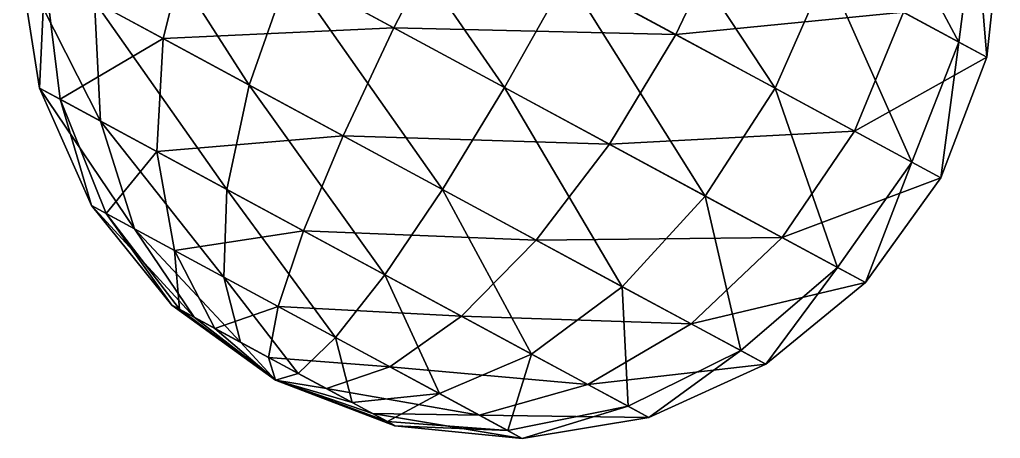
# Model space of a CAD drawing. Header units: metres. Extents: x -386 to 289, y -317 to 299.
# Drawn here: x -385.6 to -326, y -77.5 to -52.1 of the extents above; entities that cross this region are included whole.
import ezdxf

# ---------------------------------------------------------------- set-up
doc = ezdxf.new("R2010")
doc.units = ezdxf.units.M

msp = doc.modelspace()

# ---------------------------------------------------------------- linework, layer by layer
for points in [[(-365.85367, -42.1011, -467.43362), (-369.19754, -49.11959, -468.37854), (-356.1073, -56.18271, -466.44012), (-356.1072, -56.18261, -466.44003)], [(-365.85367, -42.1011, -467.43362), (-356.1073, -56.18271, -466.44012), (-352.30164, -49.413383, -465.42682), (-352.30154, -49.413284, -465.42673)], [(-334.7163, -41.85769, -474.5738), (-336.5437, -49.093163, -472.19852), (-328.5212, -53.421875, -484.11075), (-328.52112, -53.421776, -484.11066)], [(-334.7163, -41.85769, -474.5738), (-328.5212, -53.421875, -484.11075), (-327.52353, -45.738705, -485.25403), (-327.52344, -45.738605, -485.25394)], [(-348.7332, -42.51608, -466.44012), (-352.30164, -49.413383, -465.42682), (-339.6822, -56.222477, -471.38834), (-339.6821, -56.222378, -471.38824)], [(-348.7332, -42.51608, -466.44012), (-339.6822, -56.222477, -471.38834), (-336.5437, -49.093163, -472.19852), (-336.5436, -49.093063, -472.19843)], [(-379.6811, -43.462982, -477.4944), (-381.02646, -50.95854, -479.32196), (-371.62717, -56.030117, -471.14893), (-371.62708, -56.030018, -471.14883)], [(-379.6811, -43.462982, -477.4944), (-371.62717, -56.030117, -471.14893), (-369.19754, -49.11959, -468.37854), (-369.19745, -49.11949, -468.37845)], [(-359.26245, -45.65754, -524.9032), (-362.8309, -52.554844, -523.8899), (-375.0204, -45.977764, -518.13153), (-375.0203, -45.977665, -518.1314)], [(-345.71042, -52.969822, -522.8964), (-362.8309, -52.554844, -523.8899), (-359.26245, -45.65754, -524.9032), (-359.26236, -45.65744, -524.9031)], [(-342.36655, -45.951336, -521.9515), (-345.71042, -52.969822, -522.8964), (-359.26245, -45.65754, -524.9032), (-359.26236, -45.65744, -524.9031)], [(-327.52353, -45.738705, -485.25403), (-328.5212, -53.421875, -484.11075), (-326.81528, -54.34235, -498.985), (-326.8152, -54.34225, -498.9849)], [(-327.52353, -45.738705, -485.25403), (-326.81528, -54.34235, -498.985), (-325.99402, -46.56398, -498.5899), (-325.99393, -46.56388, -498.5898)], [(-375.0204, -45.977764, -518.13153), (-376.84778, -53.213234, -515.7562), (-384.04056, -49.332214, -505.076), (-384.04047, -49.332115, -505.0759)], [(-362.8309, -52.554844, -523.8899), (-376.84778, -53.213234, -515.7562), (-375.0204, -45.977764, -518.13153), (-375.0203, -45.977665, -518.1314)], [(-375.0204, -45.977764, -518.13153), (-375.0204, -45.977764, -518.13153), (-362.8309, -52.554844, -523.8899), (-362.8308, -52.554745, -523.8898)], [(-331.883, -51.60794, -512.83563), (-345.71042, -52.969822, -522.8964), (-342.36655, -45.951336, -521.9515), (-342.36646, -45.951237, -521.95135)], [(-325.99402, -46.56398, -498.5899), (-326.81528, -54.34235, -498.985), (-331.883, -51.60794, -512.83563), (-331.8829, -51.60784, -512.8355)], [(-384.04056, -49.332214, -505.076), (-384.3613, -56.2191, -492.3686), (-385.57007, -48.50694, -491.7401), (-385.56998, -48.50684, -491.74002)], [(-385.57007, -48.50694, -491.7401), (-384.3613, -56.2191, -492.3686), (-380.65146, -58.220825, -482.22922), (-380.65137, -58.220726, -482.22913)], [(-385.57007, -48.50694, -491.7401), (-380.65146, -58.220825, -482.22922), (-381.02646, -50.95854, -479.32196), (-381.02637, -50.958443, -479.32187)], [(-384.04056, -49.332214, -505.076), (-383.1125, -56.892937, -503.2573), (-384.3613, -56.2191, -492.3686), (-384.3612, -56.219, -492.3685)], [(-376.84778, -53.213234, -515.7562), (-383.1125, -56.892937, -503.2573), (-384.04056, -49.332214, -505.076), (-384.04047, -49.332115, -505.0759)], [(-369.19754, -49.11959, -468.37854), (-371.62717, -56.030117, -471.14893), (-359.89078, -62.362736, -469.41098), (-359.8907, -62.362637, -469.4109)], [(-369.19754, -49.11959, -468.37854), (-359.89078, -62.362736, -469.41098), (-356.1073, -56.18271, -466.44012), (-356.1072, -56.18261, -466.44003)], [(-352.30164, -49.413383, -465.42682), (-356.1073, -56.18271, -466.44012), (-343.91782, -62.75979, -472.19852), (-343.91772, -62.75969, -472.19843)], [(-352.30164, -49.413383, -465.42682), (-343.91782, -62.75979, -472.19852), (-339.6822, -56.222477, -471.38834), (-339.6821, -56.222378, -471.38824)], [(-336.5437, -49.093163, -472.19852), (-339.6822, -56.222477, -471.38834), (-331.37668, -60.70389, -483.7208), (-331.3766, -60.703793, -483.7207)], [(-336.5437, -49.093163, -472.19852), (-331.37668, -60.70389, -483.7208), (-328.5212, -53.421875, -484.11075), (-328.52112, -53.421776, -484.11066)], [(-381.02646, -50.95854, -479.32196), (-380.65146, -58.220825, -482.22922), (-372.977, -62.361748, -475.55597), (-372.9769, -62.36165, -475.55588)], [(-381.02646, -50.95854, -479.32196), (-372.977, -62.361748, -475.55597), (-371.62717, -56.030117, -471.14893), (-371.62708, -56.030018, -471.14883)], [(-331.883, -51.60794, -512.83563), (-334.85706, -58.82597, -513.459), (-345.71042, -52.969822, -522.8964), (-345.71033, -52.969723, -522.8963)], [(-326.81528, -54.34235, -498.985), (-334.85706, -58.82597, -513.459), (-331.883, -51.60794, -512.83563), (-331.8829, -51.60784, -512.8355)], [(-362.8309, -52.554844, -523.8899), (-365.919, -59.110085, -520.91907), (-376.84778, -53.213234, -515.7562), (-376.8477, -53.213135, -515.7561)], [(-349.74066, -59.617966, -521.9515), (-365.919, -59.110085, -520.91907), (-362.8309, -52.554844, -523.8899), (-362.8308, -52.554745, -523.8898)], [(-345.71042, -52.969822, -522.8964), (-349.74066, -59.617966, -521.9515), (-362.8309, -52.554844, -523.8899), (-362.8308, -52.554745, -523.8898)], [(-334.85706, -58.82597, -513.459), (-349.74066, -59.617966, -521.9515), (-345.71042, -52.969822, -522.8964), (-345.71033, -52.969723, -522.8963)], [(-376.84778, -53.213234, -515.7562), (-377.2396, -60.061775, -511.97766), (-383.1125, -56.892937, -503.2573), (-383.1124, -56.892838, -503.2572)], [(-365.919, -59.110085, -520.91907), (-377.2396, -60.061775, -511.97766), (-376.84778, -53.213234, -515.7562), (-376.8477, -53.213135, -515.7561)], [(-376.84778, -53.213234, -515.7562), (-376.84778, -53.213234, -515.7562), (-365.919, -59.110085, -520.91907), (-365.9189, -59.109985, -520.91895)], [(-328.5212, -53.421875, -484.11075), (-331.37668, -60.70389, -483.7208), (-329.61057, -61.656837, -499.11972), (-329.61047, -61.65674, -499.11963)], [(-328.5212, -53.421875, -484.11075), (-329.61057, -61.656837, -499.11972), (-326.81528, -54.34235, -498.985), (-326.8152, -54.34225, -498.9849)], [(-326.81528, -54.34235, -498.985), (-329.61057, -61.656837, -499.11972), (-334.85706, -58.82597, -513.459), (-334.85696, -58.82587, -513.45886)], [(-383.1125, -56.892937, -503.2573), (-381.20493, -63.339485, -493.18765), (-384.3613, -56.2191, -492.3686), (-384.3612, -56.219, -492.3685)], [(-384.3613, -56.2191, -492.3686), (-381.20493, -63.339485, -493.18765), (-378.58167, -64.75492, -486.018), (-378.58157, -64.75482, -486.0179)], [(-384.3613, -56.2191, -492.3686), (-378.58167, -64.75492, -486.018), (-380.65146, -58.220825, -482.22922), (-380.65137, -58.220726, -482.22913)], [(-371.62717, -56.030117, -471.14893), (-372.977, -62.361748, -475.55597), (-363.39426, -67.53231, -474.13693), (-363.39417, -67.53221, -474.13684)], [(-371.62717, -56.030117, -471.14893), (-363.39426, -67.53231, -474.13693), (-359.89078, -62.362736, -469.41098), (-359.8907, -62.362637, -469.4109)], [(-356.1073, -56.18271, -466.44012), (-359.89078, -62.362736, -469.41098), (-348.962, -68.25958, -474.5738), (-348.9619, -68.25948, -474.5737)], [(-356.1073, -56.18271, -466.44012), (-348.962, -68.25958, -474.5738), (-343.91782, -62.75979, -472.19852), (-343.91772, -62.75969, -472.19843)], [(-339.6822, -56.222477, -471.38834), (-343.91782, -62.75979, -472.19852), (-335.89532, -67.0885, -484.11075), (-335.89523, -67.0884, -484.11066)], [(-339.6822, -56.222477, -471.38834), (-335.89532, -67.0885, -484.11075), (-331.37668, -60.70389, -483.7208), (-331.3766, -60.703793, -483.7207)], [(-377.2396, -60.061775, -511.97766), (-380.32187, -63.81596, -500.88712), (-383.1125, -56.892937, -503.2573), (-383.1124, -56.892838, -503.2572)], [(-383.1125, -56.892937, -503.2573), (-380.32187, -63.81596, -500.88712), (-381.20493, -63.339485, -493.18765), (-381.20483, -63.339386, -493.18756)], [(-380.65146, -58.220825, -482.22922), (-378.58167, -64.75492, -486.018), (-373.155, -67.683, -481.29932), (-373.1549, -67.6829, -481.29922)], [(-380.65146, -58.220825, -482.22922), (-373.155, -67.683, -481.29932), (-372.977, -62.361748, -475.55597), (-372.9769, -62.36165, -475.55588)], [(-334.85706, -58.82597, -513.459), (-339.25714, -65.27457, -512.83563), (-349.74066, -59.617966, -521.9515), (-349.74057, -59.617867, -521.95135)], [(-329.61057, -61.656837, -499.11972), (-339.25714, -65.27457, -512.83563), (-334.85706, -58.82597, -513.459), (-334.85696, -58.82587, -513.45886)], [(-365.919, -59.110085, -520.91907), (-368.31628, -64.87653, -516.1931), (-377.2396, -60.061775, -511.97766), (-377.2395, -60.061676, -511.97757)], [(-354.1826, -65.4427, -519.1811), (-368.31628, -64.87653, -516.1931), (-365.919, -59.110085, -520.91907), (-365.9189, -59.109985, -520.91895)], [(-349.74066, -59.617966, -521.9515), (-354.1826, -65.4427, -519.1811), (-365.919, -59.110085, -520.91907), (-365.9189, -59.109985, -520.91895)], [(-377.2396, -60.061775, -511.97766), (-376.1691, -66.05667, -507.05334), (-380.32187, -63.81596, -500.88712), (-380.32178, -63.81586, -500.88702)], [(-368.31628, -64.87653, -516.1931), (-376.1691, -66.05667, -507.05334), (-377.2396, -60.061775, -511.97766), (-377.2395, -60.061676, -511.97757)], [(-377.2396, -60.061775, -511.97766), (-377.2396, -60.061775, -511.97766), (-368.31628, -64.87653, -516.1931), (-368.3162, -64.876434, -516.193)], [(-339.25714, -65.27457, -512.83563), (-354.1826, -65.4427, -519.1811), (-349.74066, -59.617966, -521.9515), (-349.74057, -59.617867, -521.95135)], [(-331.37668, -60.70389, -483.7208), (-335.89532, -67.0885, -484.11075), (-334.1894, -68.00897, -498.985), (-334.1893, -68.00887, -498.9849)], [(-331.37668, -60.70389, -483.7208), (-334.1894, -68.00897, -498.985), (-329.61057, -61.656837, -499.11972), (-329.61047, -61.65674, -499.11963)], [(-329.61057, -61.656837, -499.11972), (-334.1894, -68.00897, -498.985), (-339.25714, -65.27457, -512.83563), (-339.25705, -65.27447, -512.8355)], [(-372.977, -62.361748, -475.55597), (-373.155, -67.683, -481.29932), (-366.37897, -71.339134, -480.2959), (-366.37888, -71.339035, -480.2958)], [(-372.977, -62.361748, -475.55597), (-366.37897, -71.339134, -480.2959), (-363.39426, -67.53231, -474.13693), (-363.39417, -67.53221, -474.13684)], [(-359.89078, -62.362736, -469.41098), (-363.39426, -67.53231, -474.13693), (-354.47095, -72.34707, -478.35236), (-354.47086, -72.34697, -478.35226)], [(-359.89078, -62.362736, -469.41098), (-354.47095, -72.34707, -478.35236), (-348.962, -68.25958, -474.5738), (-348.9619, -68.25948, -474.5737)], [(-343.91782, -62.75979, -472.19852), (-348.962, -68.25958, -474.5738), (-341.76923, -72.1406, -485.25403), (-341.76913, -72.1405, -485.25394)], [(-343.91782, -62.75979, -472.19852), (-341.76923, -72.1406, -485.25403), (-335.89532, -67.0885, -484.11075), (-335.89523, -67.0884, -484.11066)], [(-380.32187, -63.81596, -500.88712), (-376.316, -69.38286, -494.14145), (-381.20493, -63.339485, -493.18765), (-381.20483, -63.339386, -493.18756)], [(-381.20493, -63.339485, -493.18765), (-376.316, -69.38286, -494.14145), (-374.9581, -70.11554, -490.43018), (-374.958, -70.11544, -490.43008)], [(-381.20493, -63.339485, -493.18765), (-374.9581, -70.11554, -490.43018), (-378.58167, -64.75492, -486.018), (-378.58157, -64.75482, -486.0179)], [(-376.1691, -66.05667, -507.05334), (-375.85892, -69.62949, -498.12698), (-380.32187, -63.81596, -500.88712), (-380.32178, -63.81586, -500.88702)], [(-380.32187, -63.81596, -500.88712), (-375.85892, -69.62949, -498.12698), (-376.316, -69.38286, -494.14145), (-376.31592, -69.38276, -494.14136)], [(-378.58167, -64.75492, -486.018), (-374.9581, -70.11554, -490.43018), (-372.14905, -71.63122, -487.9876), (-372.14896, -71.63112, -487.98752)], [(-378.58167, -64.75492, -486.018), (-372.14905, -71.63122, -487.9876), (-373.155, -67.683, -481.29932), (-373.1549, -67.6829, -481.29922)], [(-368.31628, -64.87653, -516.1931), (-369.85938, -69.46121, -510.03412), (-376.1691, -66.05667, -507.05334), (-376.169, -66.05657, -507.05325)], [(-358.73355, -70.0471, -514.77405), (-369.85938, -69.46121, -510.03412), (-368.31628, -64.87653, -516.1931), (-368.3162, -64.876434, -516.193)], [(-354.1826, -65.4427, -519.1811), (-358.73355, -70.0471, -514.77405), (-368.31628, -64.87653, -516.1931), (-368.3162, -64.876434, -516.193)], [(-344.78333, -70.514275, -511.00806), (-358.73355, -70.0471, -514.77405), (-354.1826, -65.4427, -519.1811), (-354.1825, -65.442604, -519.18097)], [(-339.25714, -65.27457, -512.83563), (-344.78333, -70.514275, -511.00806), (-354.1826, -65.4427, -519.1811), (-354.1825, -65.442604, -519.18097)], [(-334.1894, -68.00897, -498.985), (-344.78333, -70.514275, -511.00806), (-339.25714, -65.27457, -512.83563), (-339.25705, -65.27447, -512.8355)], [(-369.85938, -69.46121, -510.03412), (-373.7093, -70.78937, -501.31888), (-376.1691, -66.05667, -507.05334), (-376.169, -66.05657, -507.05325)], [(-376.1691, -66.05667, -507.05334), (-373.7093, -70.78937, -501.31888), (-375.85892, -69.62949, -498.12698), (-375.85883, -69.629395, -498.1269)], [(-376.1691, -66.05667, -507.05334), (-376.1691, -66.05667, -507.05334), (-369.85938, -69.46121, -510.03412), (-369.85928, -69.46111, -510.03403)], [(-335.89532, -67.0885, -484.11075), (-341.76923, -72.1406, -485.25403), (-340.23972, -72.96588, -498.5899), (-340.23962, -72.96578, -498.5898)], [(-335.89532, -67.0885, -484.11075), (-340.23972, -72.96588, -498.5899), (-334.1894, -68.00897, -498.985), (-334.1893, -68.00887, -498.9849)], [(-373.155, -67.683, -481.29932), (-372.14905, -71.63122, -487.9876), (-368.64154, -73.52377, -487.4682), (-368.64145, -73.523674, -487.4681)], [(-373.155, -67.683, -481.29932), (-368.64154, -73.52377, -487.4682), (-366.37897, -71.339134, -480.2959), (-366.37888, -71.339035, -480.2958)], [(-363.39426, -67.53231, -474.13693), (-366.37897, -71.339134, -480.2959), (-360.06924, -74.74368, -483.27667), (-360.06915, -74.74358, -483.27658)], [(-363.39426, -67.53231, -474.13693), (-360.06924, -74.74368, -483.27667), (-354.47095, -72.34707, -478.35236), (-354.47086, -72.34697, -478.35226)], [(-348.962, -68.25958, -474.5738), (-354.47095, -72.34707, -478.35236), (-348.59805, -75.51591, -487.07272), (-348.59796, -75.51581, -487.07263)], [(-348.962, -68.25958, -474.5738), (-348.59805, -75.51591, -487.07272), (-341.76923, -72.1406, -485.25403), (-341.76913, -72.1405, -485.25394)], [(-334.1894, -68.00897, -498.985), (-340.23972, -72.96588, -498.5899), (-344.78333, -70.514275, -511.00806), (-344.78323, -70.514175, -511.00797)], [(-375.85892, -69.62949, -498.12698), (-370.02774, -73.93736, -495.165), (-376.316, -69.38286, -494.14145), (-376.31592, -69.38276, -494.14136)], [(-376.316, -69.38286, -494.14145), (-370.02774, -73.93736, -495.165), (-374.9581, -70.11554, -490.43018), (-374.958, -70.11544, -490.43008)], [(-373.7093, -70.78937, -501.31888), (-370.02774, -73.93736, -495.165), (-375.85892, -69.62949, -498.12698), (-375.85883, -69.629395, -498.1269)], [(-369.85938, -69.46121, -510.03412), (-370.4431, -72.5517, -502.86182), (-373.7093, -70.78937, -501.31888), (-373.7092, -70.78927, -501.3188)], [(-363.08337, -73.117355, -509.0307), (-370.4431, -72.5517, -502.86182), (-369.85938, -69.46121, -510.03412), (-369.85928, -69.46111, -510.03403)], [(-358.73355, -70.0471, -514.77405), (-363.08337, -73.117355, -509.0307), (-369.85938, -69.46121, -510.03412), (-369.85928, -69.46111, -510.03403)], [(-374.9581, -70.11554, -490.43018), (-370.02774, -73.93736, -495.165), (-372.14905, -71.63122, -487.9876), (-372.14896, -71.63112, -487.98752)], [(-351.05908, -74.18802, -508.1008), (-363.08337, -73.117355, -509.0307), (-358.73355, -70.0471, -514.77405), (-358.73346, -70.047, -514.7739)], [(-344.78333, -70.514275, -511.00806), (-351.05908, -74.18802, -508.1008), (-358.73355, -70.0471, -514.77405), (-358.73346, -70.047, -514.7739)], [(-370.4431, -72.5517, -502.86182), (-370.02774, -73.93736, -495.165), (-373.7093, -70.78937, -501.31888), (-373.7092, -70.78927, -501.3188)], [(-340.23972, -72.96588, -498.5899), (-351.05908, -74.18802, -508.1008), (-344.78333, -70.514275, -511.00806), (-344.78323, -70.514175, -511.00797)], [(-366.37897, -71.339134, -480.2959), (-368.64154, -73.52377, -487.4682), (-365.37537, -75.2861, -489.01114), (-365.37527, -75.286, -489.01105)], [(-366.37897, -71.339134, -480.2959), (-365.37537, -75.2861, -489.01114), (-360.06924, -74.74368, -483.27667), (-360.06915, -74.74358, -483.27658)], [(-372.14905, -71.63122, -487.9876), (-370.02774, -73.93736, -495.165), (-368.64154, -73.52377, -487.4682), (-368.64145, -73.523674, -487.4681)], [(-366.9356, -74.44425, -502.3424), (-370.02774, -73.93736, -495.165), (-370.4431, -72.5517, -502.86182), (-370.44302, -72.5516, -502.86172)], [(-363.08337, -73.117355, -509.0307), (-366.9356, -74.44425, -502.3424), (-370.4431, -72.5517, -502.86182), (-370.44302, -72.5516, -502.86172)], [(-354.47095, -72.34707, -478.35236), (-360.06924, -74.74368, -483.27667), (-355.9165, -76.98439, -489.4429), (-355.9164, -76.98429, -489.4428)], [(-354.47095, -72.34707, -478.35236), (-355.9165, -76.98439, -489.4429), (-348.59805, -75.51591, -487.07272), (-348.59796, -75.51581, -487.07263)], [(-341.76923, -72.1406, -485.25403), (-348.59805, -75.51591, -487.07272), (-347.34924, -76.18974, -497.96143), (-347.34915, -76.189644, -497.96133)], [(-341.76923, -72.1406, -485.25403), (-347.34924, -76.18974, -497.96143), (-340.23972, -72.96588, -498.5899), (-340.23962, -72.96578, -498.5898)], [(-357.65668, -76.045425, -504.312), (-366.9356, -74.44425, -502.3424), (-363.08337, -73.117355, -509.0307), (-363.08328, -73.117256, -509.0306)], [(-351.05908, -74.18802, -508.1008), (-357.65668, -76.045425, -504.312), (-363.08337, -73.117355, -509.0307), (-363.08328, -73.117256, -509.0306)], [(-340.23972, -72.96588, -498.5899), (-347.34924, -76.18974, -497.96143), (-351.05908, -74.18802, -508.1008), (-351.059, -74.18792, -508.1007)], [(-368.64154, -73.52377, -487.4682), (-370.02774, -73.93736, -495.165), (-365.37537, -75.2861, -489.01114), (-365.37527, -75.286, -489.01105)], [(-365.37537, -75.2861, -489.01114), (-370.02774, -73.93736, -495.165), (-363.22574, -76.44598, -492.20303), (-363.22565, -76.44588, -492.20294)], [(-363.22574, -76.44598, -492.20303), (-370.02774, -73.93736, -495.165), (-362.76865, -76.69261, -496.18857), (-362.76855, -76.69251, -496.18848)], [(-362.76865, -76.69261, -496.18857), (-370.02774, -73.93736, -495.165), (-364.12656, -75.95993, -499.89984), (-364.12646, -75.95983, -499.89975)], [(-364.12656, -75.95993, -499.89984), (-370.02774, -73.93736, -495.165), (-366.9356, -74.44425, -502.3424), (-366.93552, -74.44415, -502.34232)], [(-357.65668, -76.045425, -504.312), (-364.12656, -75.95993, -499.89984), (-366.9356, -74.44425, -502.3424), (-366.93552, -74.44415, -502.34232)], [(-347.34924, -76.18974, -497.96143), (-357.65668, -76.045425, -504.312), (-351.05908, -74.18802, -508.1008), (-351.059, -74.18792, -508.1007)], [(-360.06924, -74.74368, -483.27667), (-365.37537, -75.2861, -489.01114), (-363.22574, -76.44598, -492.20303), (-363.22565, -76.44588, -492.20294)], [(-360.06924, -74.74368, -483.27667), (-363.22574, -76.44598, -492.20303), (-355.9165, -76.98439, -489.4429), (-355.9164, -76.98429, -489.4428)], [(-348.59805, -75.51591, -487.07272), (-355.9165, -76.98439, -489.4429), (-355.03345, -77.46086, -497.14236), (-355.03336, -77.46076, -497.14227)], [(-348.59805, -75.51591, -487.07272), (-355.03345, -77.46086, -497.14236), (-347.34924, -76.18974, -497.96143), (-347.34915, -76.189644, -497.96133)], [(-355.03345, -77.46086, -497.14236), (-362.76865, -76.69261, -496.18857), (-364.12656, -75.95993, -499.89984), (-364.12646, -75.95983, -499.89975)], [(-355.03345, -77.46086, -497.14236), (-364.12656, -75.95993, -499.89984), (-357.65668, -76.045425, -504.312), (-357.6566, -76.04533, -504.31192)], [(-347.34924, -76.18974, -497.96143), (-355.03345, -77.46086, -497.14236), (-357.65668, -76.045425, -504.312), (-357.6566, -76.04533, -504.31192)], [(-355.9165, -76.98439, -489.4429), (-363.22574, -76.44598, -492.20303), (-362.76865, -76.69261, -496.18857), (-362.76855, -76.69251, -496.18848)], [(-355.9165, -76.98439, -489.4429), (-362.76865, -76.69261, -496.18857), (-355.03345, -77.46086, -497.14236), (-355.03336, -77.46076, -497.14227)]]:
    msp.add_3dface(points)

doc.saveas('drawing.dxf')
